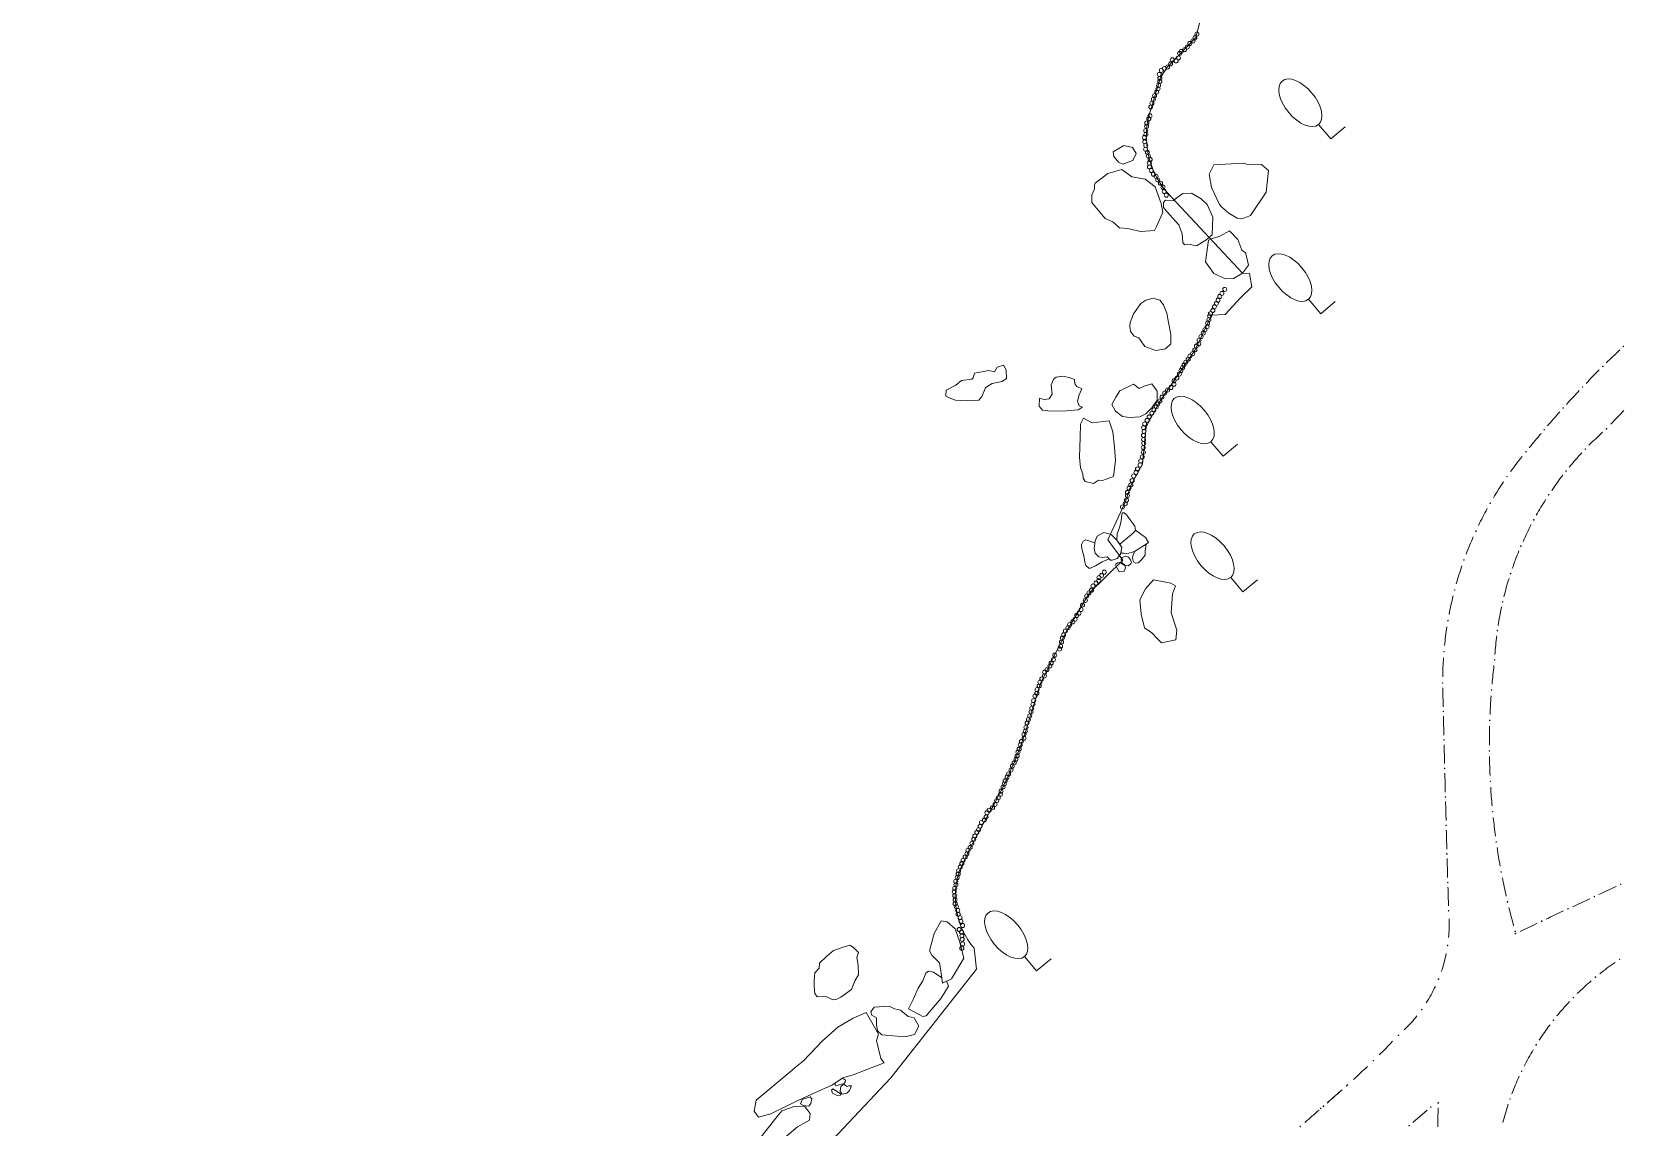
# Model space of a CAD drawing. Header units: metres. Extents: x -10443 to -4073, y -33280 to -26846.
# Drawn here: x -7863.3 to -7821.23, y -29667.17 to -29638.22 of the extents above; entities that cross this region are included whole.
import ezdxf

# ---------------------------------------------------------------- set-up
doc = ezdxf.new("R2010")
doc.units = ezdxf.units.M
doc.header["$MEASUREMENT"] = 0
doc.linetypes.add('CONTINUOUS_1', pattern=[0])
doc.linetypes.add('CONTINUOUS_2', pattern=[0])
for name, color, linetype, lineweight in [('園路', 241, 'CONTINUOUS_2', 18), ('木', 254, 'CONTINUOUS_2', 18), ('木材', 241, 'CONTINUOUS_2', 18), ('石', 241, 'CONTINUOUS_2', 18), ('護岸', 241, 'CONTINUOUS_2', 18)]:
    doc.layers.add(name, color=color, linetype=linetype, lineweight=lineweight)

msp = doc.modelspace()

# ---------------------------------------------------------------- hatches: boundary and pattern name
at = {"layer": '園路', "linetype": 'CONTINUOUS_1', "lineweight": 18}
for points in [[(-7821.242, -29646.537, 1), (-7821.257, -29646.537, 1)], [(-7821.787, -29647.064, 1), (-7821.802, -29647.064, 1)], [(-7822.317, -29647.607, 1), (-7822.332, -29647.607, 1)], [(-7822.833, -29648.164, 1), (-7822.848, -29648.164, 1)], [(-7823.332, -29648.735, 1), (-7823.347, -29648.735, 1)], [(-7821.686, -29648.714, 1), (-7821.701, -29648.714, 1)], [(-7822.246, -29649.248, 1), (-7822.261, -29649.248, 1)], [(-7823.815, -29649.32, 1), (-7823.83, -29649.32, 1)], [(-7824.317, -29649.979, 1), (-7824.332, -29649.979, 1)], [(-7822.756, -29649.83, 1), (-7822.771, -29649.83, 1)], [(-7823.212, -29650.455, 1), (-7823.227, -29650.455, 1)], [(-7824.759, -29650.679, 1), (-7824.774, -29650.679, 1)], [(-7823.61, -29651.118, 1), (-7823.625, -29651.118, 1)], [(-7825.139, -29651.415, 1), (-7825.154, -29651.415, 1)], [(-7823.947, -29651.814, 1), (-7823.962, -29651.814, 1)], [(-7825.453, -29652.181, 1), (-7825.468, -29652.181, 1)], [(-7824.221, -29652.538, 1), (-7824.236, -29652.538, 1)], [(-7825.7, -29652.972, 1), (-7825.715, -29652.972, 1)], [(-7824.429, -29653.283, 1), (-7824.444, -29653.283, 1)], [(-7825.876, -29653.781, 1), (-7825.891, -29653.781, 1)], [(-7824.57, -29654.044, 1), (-7824.585, -29654.044, 1)], [(-7825.982, -29654.602, 1), (-7825.997, -29654.602, 1)], [(-7824.642, -29654.815, 1), (-7824.657, -29654.815, 1)], [(-7826.016, -29655.429, 1), (-7826.031, -29655.429, 1)], [(-7824.724, -29655.615, 1), (-7824.739, -29655.615, 1)], [(-7825.999, -29656.182, 1), (-7826.014, -29656.182, 1)], [(-7824.771, -29656.419, 1), (-7824.786, -29656.419, 1)], [(-7825.981, -29656.934, 1), (-7825.996, -29656.934, 1)], [(-7824.781, -29657.224, 1), (-7824.796, -29657.224, 1)], [(-7825.962, -29657.687, 1), (-7825.977, -29657.687, 1)], [(-7824.756, -29658.029, 1), (-7824.771, -29658.029, 1)], [(-7825.943, -29658.439, 1), (-7825.958, -29658.439, 1)], [(-7824.696, -29658.831, 1), (-7824.711, -29658.831, 1)], [(-7825.923, -29659.192, 1), (-7825.938, -29659.192, 1)], [(-7824.6, -29659.631, 1), (-7824.615, -29659.631, 1)], [(-7825.902, -29659.944, 1), (-7825.917, -29659.944, 1)], [(-7824.468, -29660.425, 1), (-7824.483, -29660.425, 1)], [(-7825.881, -29660.696, 1), (-7825.896, -29660.696, 1)], [(-7822.009, -29661.073, 1), (-7822.024, -29661.073, 1)], [(-7821.312, -29660.751, 1), (-7821.327, -29660.751, 1)], [(-7825.858, -29661.449, 1), (-7825.873, -29661.449, 1)], [(-7824.302, -29661.212, 1), (-7824.317, -29661.212, 1)], [(-7822.704, -29661.397, 1), (-7822.719, -29661.397, 1)], [(-7823.398, -29661.723, 1), (-7823.413, -29661.723, 1)], [(-7824.101, -29661.992, 1), (-7824.116, -29661.992, 1)], [(-7824.092, -29662.052, 1), (-7824.107, -29662.052, 1)], [(-7825.885, -29662.367, 1), (-7825.9, -29662.367, 1)], [(-7821.339, -29662.732, 1), (-7821.354, -29662.732, 1)], [(-7826.125, -29663.254, 1), (-7826.14, -29663.254, 1)], [(-7821.979, -29663.204, 1), (-7821.994, -29663.204, 1)], [(-7822.565, -29663.743, 1), (-7822.58, -29663.743, 1)], [(-7826.567, -29664.06, 1), (-7826.582, -29664.06, 1)], [(-7823.089, -29664.341, 1), (-7823.104, -29664.341, 1)], [(-7827.186, -29664.74, 1), (-7827.201, -29664.74, 1)], [(-7823.546, -29664.992, 1), (-7823.561, -29664.992, 1)], [(-7827.846, -29665.409, 1), (-7827.861, -29665.409, 1)], [(-7823.93, -29665.689, 1), (-7823.945, -29665.689, 1)], [(-7828.553, -29666.073, 1), (-7828.568, -29666.073, 1)], [(-7828.531, -29666.053, 1), (-7828.546, -29666.053, 1)], [(-7826.131, -29666.523, 1), (-7826.146, -29666.523, 1)], [(-7824.237, -29666.423, 1), (-7824.252, -29666.423, 1)], [(-7829.238, -29666.672, 1), (-7829.253, -29666.672, 1)], [(-7829.164, -29666.611, 1), (-7829.179, -29666.611, 1)], [(-7826.329, -29666.633, 1), (-7826.344, -29666.633, 1)], [(-7829.776, -29667.148, 1), (-7829.791, -29667.148, 1)], [(-7826.898, -29667.127, 1), (-7826.913, -29667.127, 1)]]:
    msp.add_hatch(color=241, dxfattribs=at).paths.add_polyline_path(points, flags=0)

# ---------------------------------------------------------------- linework, layer by layer
at = {"layer": '園路', "color": 1, "linetype": 'CONTINUOUS_1', "lineweight": 18}
msp.add_line((-7826.432, -29666.716), (-7826.81, -29667.044), dxfattribs=at)
for centre in [(-7821.249, -29646.537), (-7821.794, -29647.064), (-7822.325, -29647.607), (-7822.84, -29648.164), (-7823.339, -29648.735), (-7821.693, -29648.714), (-7822.253, -29649.248), (-7823.823, -29649.32), (-7824.324, -29649.979), (-7822.763, -29649.83), (-7823.219, -29650.455), (-7824.767, -29650.679), (-7823.617, -29651.118), (-7825.146, -29651.415), (-7823.955, -29651.814), (-7825.461, -29652.181), (-7824.229, -29652.538), (-7825.707, -29652.972), (-7824.437, -29653.283), (-7825.884, -29653.781), (-7824.577, -29654.044), (-7825.989, -29654.602), (-7824.65, -29654.815), (-7826.023, -29655.429), (-7824.732, -29655.615), (-7826.006, -29656.182), (-7824.778, -29656.419), (-7825.988, -29656.934), (-7824.789, -29657.224), (-7825.97, -29657.687), (-7824.764, -29658.029), (-7825.95, -29658.439), (-7824.703, -29658.831), (-7825.93, -29659.192), (-7824.607, -29659.631), (-7825.91, -29659.944), (-7824.476, -29660.425), (-7825.888, -29660.696), (-7822.016, -29661.073), (-7821.32, -29660.751), (-7825.866, -29661.449), (-7824.309, -29661.212), (-7822.712, -29661.397), (-7823.406, -29661.723), (-7824.108, -29661.992), (-7824.099, -29662.052), (-7825.892, -29662.367), (-7821.347, -29662.732), (-7826.133, -29663.254), (-7821.987, -29663.204), (-7822.572, -29663.743), (-7826.575, -29664.06), (-7823.096, -29664.341), (-7827.193, -29664.74), (-7823.553, -29664.992), (-7827.854, -29665.409), (-7823.937, -29665.689), (-7828.56, -29666.073), (-7828.538, -29666.053), (-7826.139, -29666.523), (-7824.245, -29666.423), (-7829.246, -29666.672), (-7829.171, -29666.611), (-7826.337, -29666.633), (-7829.784, -29667.148), (-7826.906, -29667.127)]:
    msp.add_circle(centre, 0.0075, dxfattribs=at)
for centre, radius, start, end in [((-7802.563, -29666.398), 27.269, 133.5254, 134.5759), ((-7802.563, -29666.398), 27.269, 135.1196, 136.1701), ((-7802.563, -29666.398), 27.269, 136.7137, 137.7643), ((-7802.563, -29666.398), 27.269, 138.3079, 139.3585), ((-7798.993, -29669.608), 30.852, 136.1266, 137.0552), ((-7802.563, -29666.398), 27.269, 139.9021, 140.9527), ((-7816.008, -29655.235), 8.652, 131.9871, 135.2983), ((-7816.512, -29655.404), 9.511, 141.2195, 144.2316), ((-7816.008, -29655.235), 8.652, 137.1129, 140.4241), ((-7816.512, -29655.404), 9.511, 146.2098, 149.2219), ((-7816.008, -29655.235), 8.652, 142.2387, 145.5499), ((-7816.512, -29655.404), 9.511, 151.2001, 154.2122), ((-7816.008, -29655.235), 8.652, 147.3645, 150.6757), ((-7816.008, -29655.235), 8.652, 152.4904, 155.8016), ((-7816.512, -29655.404), 9.511, 156.1904, 159.2025), ((-7816.008, -29655.235), 8.652, 157.6162, 160.9274), ((-7816.512, -29655.404), 9.511, 161.1807, 164.1928), ((-7816.008, -29655.235), 8.652, 162.742, 166.0532), ((-7816.512, -29655.404), 9.511, 166.171, 169.1831), ((-7816.008, -29655.235), 8.652, 167.8678, 171.179), ((-7816.512, -29655.404), 9.511, 171.1613, 174.1734), ((-7816.008, -29655.235), 8.652, 172.9937, 176.3049), ((-7816.512, -29655.404), 9.511, 176.1516, 179.1637), ((-7806.631, -29657.064), 18.158, 173.364, 174.9417), ((-7054.74, -29638.257), 771.474, 181.284861, 181.321995), ((-7806.631, -29657.064), 18.158, 175.9043, 177.482), ((-7054.74, -29638.257), 771.474, 181.340759, 181.377893), ((-7806.631, -29657.064), 18.158, 178.4446, 180.0222), ((-7054.74, -29638.257), 771.474, 181.396658, 181.433792), ((-7806.631, -29657.064), 18.158, 180.9848, 182.5625), ((-7054.74, -29638.257), 771.474, 181.452556, 181.48969), ((-7806.631, -29657.064), 18.158, 183.5251, 185.1028), ((-7054.74, -29638.257), 771.474, 181.508454, 181.545588), ((-7054.74, -29638.257), 771.474, 181.564353, 181.601487), ((-7806.631, -29657.064), 18.158, 186.0654, 187.643), ((-7806.631, -29657.064), 18.158, 188.6056, 190.1833), ((-7054.74, -29638.257), 771.474, 181.620251, 181.657385), ((-7806.631, -29657.064), 18.158, 191.1459, 192.7235), ((-7054.74, -29638.257), 771.474, 181.676149, 181.713283), ((-7718.789, -29883.516), 245.228, 114.74627, 114.86309), ((-7806.631, -29657.064), 18.158, 193.6861, 195.2638), ((-7718.789, -29883.516), 245.228, 115.10474, 115.22157), ((-7718.789, -29883.516), 245.228, 114.92551, 115.04233), ((-7829.746, -29661.797), 3.896, 354.6852, 2.0381), ((-7718.789, -29883.516), 245.228, 115.28398, 115.4008), ((-7829.746, -29661.797), 3.896, 341.1366, 348.4894), ((-7817.284, -29668.905), 7.389, 124.4974, 128.3742), ((-7829.746, -29661.797), 3.896, 327.5879, 334.9407), ((-7817.284, -29668.905), 7.389, 130.6676, 134.5445), ((-7817.284, -29668.905), 7.389, 136.8379, 140.7148), ((-7829.746, -29661.797), 3.896, 314.0392, 321.3921), ((-7817.284, -29668.905), 7.389, 143.0082, 146.885), ((-7845.782, -29647.044), 25.665, 314.8022, 315.9184), ((-7817.284, -29668.905), 7.389, 149.1785, 153.0553), ((-7845.782, -29647.044), 25.665, 312.7039, 313.8201), ((-7817.284, -29668.905), 7.389, 155.3488, 159.2256), ((-7845.782, -29647.044), 25.665, 310.6057, 311.7219), ((-8086.879, -29373.215), 390.505, 311.3178, 311.39116), ((-8086.879, -29373.215), 390.505, 311.19834, 311.27171), ((-7774.994, -29668.132), 51.169, 178.3449, 178.9047), ((-7817.284, -29668.905), 7.389, 161.519, 165.3959)]:
    msp.add_arc(centre, radius, start, end, dxfattribs=at)
at = {"layer": '木', "color": 1, "linetype": 'CONTINUOUS_1', "lineweight": 18}
for p, q in [((-7828.98, -29641.055), (-7829.302, -29640.672)), ((-7828.597, -29640.734), (-7828.98, -29641.055)), ((-7829.245, -29645.673), (-7829.566, -29645.29)), ((-7828.861, -29645.352), (-7829.245, -29645.673)), ((-7831.825, -29649.437), (-7832.146, -29649.054)), ((-7831.441, -29649.115), (-7831.825, -29649.437)), ((-7831.3, -29653.022), (-7831.621, -29652.639)), ((-7830.917, -29652.7), (-7831.3, -29653.022)), ((-7836.753, -29663.04), (-7837.074, -29662.657)), ((-7836.37, -29662.719), (-7836.753, -29663.04))]:
    msp.add_line(p, q, dxfattribs=at)
for centre in [(-7829.784, -29640.098), (-7830.048, -29644.716), (-7832.628, -29648.479), (-7832.103, -29652.064), (-7837.556, -29662.083)]:
    msp.add_ellipse(centre, major_axis=(-0.482, 0.575), ratio=0.533333, dxfattribs=at)
at = {"layer": '木材', "color": 4, "linetype": 'CONTINUOUS_2', "lineweight": 18}
for centre in [(-7832.57, -29638.382), (-7832.516, -29638.28), (-7832.972, -29638.794), (-7832.927, -29638.741), (-7832.842, -29638.691), (-7832.767, -29638.625), (-7832.706, -29638.531), (-7832.622, -29638.464), (-7833.455, -29639.241), (-7833.376, -29639.197), (-7833.292, -29639.152), (-7833.213, -29639.068), (-7833.166, -29638.963), (-7833.064, -29638.993), (-7833.004, -29638.912), (-7833.529, -29639.638), (-7833.512, -29639.347), (-7833.496, -29639.534), (-7833.496, -29639.449), (-7833.666, -29640.005), (-7833.634, -29639.907), (-7833.577, -29639.815), (-7833.544, -29639.727), (-7833.756, -29640.442), (-7833.735, -29640.206), (-7833.706, -29640.113), (-7833.868, -29640.833), (-7833.846, -29640.723), (-7833.84, -29640.63), (-7833.787, -29640.523), (-7833.905, -29641.016), (-7833.896, -29641.129), (-7833.872, -29641.327), (-7833.868, -29641.222), (-7833.863, -29640.931), (-7833.823, -29641.41), (-7833.8, -29641.506), (-7833.774, -29641.692), (-7833.752, -29641.596), (-7833.77, -29641.794), (-7833.723, -29641.888), (-7833.666, -29641.984), (-7833.595, -29642.044), (-7833.552, -29642.137), (-7833.479, -29642.224), (-7833.412, -29642.327), (-7833.379, -29642.442), (-7833.325, -29642.54), (-7831.78, -29645.029), (-7832.053, -29645.489), (-7832, -29645.398), (-7831.958, -29645.313), (-7831.914, -29645.217), (-7831.856, -29645.135), (-7832.233, -29645.921), (-7832.198, -29645.828), (-7832.18, -29645.73), (-7832.157, -29645.668), (-7832.096, -29645.587), (-7832.46, -29646.374), (-7832.408, -29646.277), (-7832.348, -29646.184), (-7832.305, -29646.093), (-7832.247, -29646.017), (-7832.701, -29646.791), (-7832.628, -29646.727), (-7832.571, -29646.629), (-7832.531, -29646.528), (-7832.467, -29646.469), (-7832.939, -29647.172), (-7832.896, -29647.096), (-7832.86, -29647.03), (-7832.812, -29646.955), (-7832.748, -29646.875), (-7833.202, -29647.622), (-7833.121, -29647.533), (-7833.12, -29647.445), (-7833.046, -29647.37), (-7832.98, -29647.266), (-7833.55, -29648.056), (-7833.495, -29647.975), (-7833.438, -29647.876), (-7833.367, -29647.769), (-7833.29, -29647.69), (-7833.831, -29648.491), (-7833.778, -29648.395), (-7833.704, -29648.296), (-7833.652, -29648.212), (-7833.591, -29648.13), (-7833.928, -29648.888), (-7833.926, -29648.685), (-7833.913, -29648.783), (-7833.899, -29648.583), (-7833.934, -29649.208), (-7833.932, -29649.333), (-7833.924, -29648.997), (-7833.921, -29649.098), (-7834.018, -29649.669), (-7834.001, -29649.563), (-7833.96, -29649.456), (-7834.227, -29650.081), (-7834.187, -29649.96), (-7834.126, -29649.867), (-7834.087, -29649.772), (-7834.376, -29650.6), (-7834.354, -29650.479), (-7834.352, -29650.393), (-7834.313, -29650.281), (-7834.262, -29650.196), (-7834.486, -29650.778), (-7834.411, -29650.692), (-7835.103, -29652.646), (-7835.035, -29652.588), (-7834.964, -29652.502), (-7835.369, -29653.049), (-7835.302, -29652.977), (-7835.264, -29652.865), (-7835.182, -29652.792), (-7835.111, -29652.731), (-7835.577, -29653.491), (-7835.539, -29653.372), (-7835.464, -29653.245), (-7835.428, -29653.13), (-7835.88, -29653.886), (-7835.797, -29653.814), (-7835.734, -29653.75), (-7835.693, -29653.647), (-7835.63, -29653.585), (-7836.094, -29654.344), (-7836.07, -29654.244), (-7836.038, -29654.158), (-7835.991, -29654.057), (-7835.923, -29653.969), (-7836.273, -29654.695), (-7836.144, -29654.534), (-7836.118, -29654.458), (-7836.541, -29655.143), (-7836.48, -29655.076), (-7836.4, -29654.98), (-7836.367, -29654.904), (-7836.308, -29654.811), (-7836.739, -29655.604), (-7836.684, -29655.511), (-7836.663, -29655.411), (-7836.615, -29655.321), (-7836.547, -29655.245), (-7836.847, -29655.992), (-7836.829, -29655.897), (-7836.794, -29655.773), (-7836.746, -29655.702), (-7837.003, -29656.488), (-7836.968, -29656.4), (-7836.934, -29656.301), (-7836.899, -29656.194), (-7836.88, -29656.098), (-7837.085, -29656.786), (-7837.083, -29656.887), (-7837.05, -29656.702), (-7837.032, -29656.6), (-7837.244, -29657.256), (-7837.213, -29657.176), (-7837.185, -29657.063), (-7837.152, -29656.974), (-7837.429, -29657.73), (-7837.391, -29657.627), (-7837.345, -29657.538), (-7837.298, -29657.442), (-7837.265, -29657.358), (-7837.606, -29658.1), (-7837.582, -29658.014), (-7837.533, -29657.918), (-7837.493, -29657.833), (-7837.807, -29658.538), (-7837.765, -29658.462), (-7837.71, -29658.37), (-7837.691, -29658.289), (-7837.638, -29658.177), (-7838.086, -29658.969), (-7838.063, -29658.859), (-7838.006, -29658.792), (-7837.918, -29658.725), (-7837.848, -29658.636), (-7838.332, -29659.377), (-7838.285, -29659.305), (-7838.244, -29659.219), (-7838.21, -29659.117), (-7838.131, -29659.053), (-7838.565, -29659.852), (-7838.507, -29659.775), (-7838.46, -29659.667), (-7838.412, -29659.562), (-7838.384, -29659.473), (-7838.728, -29660.199), (-7838.696, -29660.113), (-7838.64, -29660.028), (-7838.594, -29659.944), (-7838.889, -29660.671), (-7838.848, -29660.57), (-7838.824, -29660.476), (-7838.812, -29660.387), (-7838.77, -29660.295), (-7838.927, -29660.947), (-7838.915, -29660.857), (-7838.914, -29661.049), (-7838.883, -29660.762), (-7838.905, -29661.159), (-7838.904, -29661.261), (-7838.873, -29661.338), (-7838.838, -29661.439), (-7838.824, -29661.544), (-7838.799, -29661.943), (-7838.775, -29661.628), (-7838.752, -29661.726), (-7838.707, -29661.838), (-7838.736, -29662.014), (-7838.726, -29662.107), (-7838.717, -29662.205), (-7838.708, -29662.325), (-7838.728, -29662.439)]:
    msp.add_circle(centre, 0.0535, dxfattribs=at)
at = {"layer": '石', "color": 4, "linetype": 'CONTINUOUS_2', "lineweight": 18, "flags": 128}
for points in [[(-7834.732, -29641.394), (-7834.446, -29641.223), (-7834.215, -29641.278), (-7834.125, -29641.435), (-7834.207, -29641.621), (-7834.473, -29641.722), (-7834.589, -29641.666), (-7834.711, -29641.52), (-7834.732, -29641.394)], [(-7831.916, -29642.79), (-7832.13, -29642.339), (-7832.192, -29641.987), (-7832.069, -29641.736), (-7831.296, -29641.697), (-7831.203, -29641.719), (-7830.808, -29641.728), (-7830.624, -29641.891), (-7830.685, -29642.456), (-7831.1, -29643.08), (-7831.318, -29643.168), (-7831.449, -29643.151), (-7831.67, -29643.013), (-7831.855, -29642.856), (-7831.916, -29642.79)], [(-7835.207, -29642.226), (-7834.867, -29641.967), (-7834.498, -29641.864), (-7834.235, -29642.057), (-7833.88, -29642.114), (-7833.615, -29642.316), (-7833.461, -29642.759), (-7833.418, -29642.999), (-7833.58, -29643.368), (-7833.638, -29643.47), (-7834.004, -29643.501), (-7834.34, -29643.423), (-7834.558, -29643.404), (-7834.742, -29643.241), (-7834.937, -29643.155), (-7835.173, -29642.886), (-7835.292, -29642.737), (-7835.291, -29642.53), (-7835.223, -29642.371), (-7835.222, -29642.265), (-7835.207, -29642.226)], [(-7834.28, -29645.905), (-7834.191, -29645.676), (-7833.997, -29645.402), (-7833.862, -29645.31), (-7833.676, -29645.26), (-7833.499, -29645.313), (-7833.403, -29645.434), (-7833.313, -29645.655), (-7833.266, -29645.907), (-7833.207, -29646.224), (-7833.205, -29646.466), (-7833.344, -29646.598), (-7833.598, -29646.642), (-7833.889, -29646.536), (-7834.051, -29646.311), (-7834.177, -29646.269), (-7834.275, -29646.145), (-7834.292, -29645.999), (-7834.28, -29645.905)], [(-7838.429, -29647.365), (-7838.392, -29647.244), (-7838.015, -29647.176), (-7837.864, -29647.204), (-7837.796, -29647.088), (-7837.624, -29647.029), (-7837.552, -29647.159), (-7837.551, -29647.381), (-7837.659, -29647.467), (-7837.926, -29647.515), (-7838.017, -29647.571), (-7838.1, -29647.63), (-7838.195, -29647.858), (-7838.279, -29647.96), (-7838.609, -29647.977), (-7838.893, -29647.955), (-7839.06, -29647.895), (-7839.149, -29647.852), (-7839.141, -29647.692), (-7838.89, -29647.561), (-7838.735, -29647.436), (-7838.461, -29647.397), (-7838.429, -29647.365)], [(-7836.672, -29647.899), (-7836.68, -29648.117), (-7836.594, -29648.22), (-7836.454, -29648.241), (-7836.072, -29648.248), (-7835.654, -29648.216), (-7835.538, -29648.145), (-7835.63, -29648.105), (-7835.668, -29647.984), (-7835.627, -29647.812), (-7835.558, -29647.653), (-7835.686, -29647.596), (-7835.743, -29647.522), (-7835.747, -29647.409), (-7835.896, -29647.359), (-7836.057, -29647.319), (-7836.238, -29647.349), (-7836.299, -29647.39), (-7836.363, -29647.554), (-7836.34, -29647.795), (-7836.421, -29647.921), (-7836.546, -29647.942), (-7836.617, -29647.921), (-7836.672, -29647.899)], [(-7834.551, -29647.708), (-7834.195, -29647.531), (-7834.046, -29647.645), (-7833.914, -29647.587), (-7833.71, -29647.527), (-7833.566, -29647.719), (-7833.569, -29647.955), (-7833.708, -29648.156), (-7833.866, -29648.321), (-7834.028, -29648.393), (-7834.295, -29648.416), (-7834.48, -29648.385), (-7834.67, -29648.248), (-7834.764, -29648.072), (-7834.66, -29647.874), (-7834.551, -29647.708)], [(-7835.515, -29648.432), (-7835.28, -29648.553), (-7834.838, -29648.505), (-7834.739, -29648.794), (-7834.697, -29649.198), (-7834.671, -29649.558), (-7834.718, -29649.969), (-7835.01, -29650.082), (-7835.119, -29650.066), (-7835.251, -29650.162), (-7835.465, -29650.102), (-7835.521, -29650.017), (-7835.534, -29649.906), (-7835.592, -29649.748), (-7835.616, -29649.461), (-7835.597, -29648.946), (-7835.595, -29648.589), (-7835.515, -29648.432)], [(-7835.211, -29651.723), (-7835.452, -29651.646), (-7835.518, -29651.685), (-7835.562, -29651.771), (-7835.553, -29651.887), (-7835.506, -29652.066), (-7835.48, -29652.236), (-7835.447, -29652.321), (-7835.373, -29652.393), (-7835.325, -29652.399), (-7835.199, -29652.335), (-7835.024, -29652.232), (-7834.839, -29652.15)], [(-7833.206, -29652.792), (-7833.665, -29652.7), (-7833.873, -29652.946), (-7834.028, -29653.235), (-7833.991, -29653.61), (-7833.902, -29653.972), (-7833.706, -29654.102), (-7833.56, -29654.266), (-7833.448, -29654.371), (-7833.073, -29654.287), (-7833.047, -29654.034), (-7833.201, -29653.575), (-7833.158, -29653.078), (-7833.083, -29652.864), (-7833.206, -29652.792)], [(-7839.241, -29663.363), (-7839.287, -29662.972), (-7839.317, -29662.822), (-7839.518, -29662.62), (-7839.583, -29662.505), (-7839.46, -29662.046), (-7839.272, -29661.714), (-7839.113, -29661.739), (-7838.905, -29661.93), (-7838.792, -29662.254), (-7838.674, -29662.699), (-7838.997, -29663.248), (-7839.241, -29663.363)], [(-7842.547, -29663.72), (-7842.308, -29663.714), (-7842.133, -29663.804), (-7842.026, -29663.788), (-7841.923, -29663.73), (-7841.64, -29663.528), (-7841.555, -29663.297), (-7841.457, -29663.141), (-7841.465, -29662.886), (-7841.499, -29662.681), (-7841.455, -29662.549), (-7841.597, -29662.413), (-7841.686, -29662.354), (-7841.836, -29662.398), (-7842.115, -29662.499), (-7842.304, -29662.653), (-7842.485, -29662.837), (-7842.493, -29662.967), (-7842.611, -29663.088), (-7842.633, -29663.297), (-7842.632, -29663.445), (-7842.614, -29663.631), (-7842.547, -29663.72)], [(-7839.257, -29663.223), (-7839.472, -29663.074), (-7839.61, -29663.042), (-7839.675, -29663.097), (-7839.757, -29663.303), (-7839.88, -29663.497), (-7840.016, -29663.791), (-7840.139, -29664.042), (-7839.755, -29664.24), (-7839.671, -29664.227), (-7839.277, -29663.754), (-7839.083, -29663.443), (-7839.129, -29663.311)], [(-7839.867, -29664.498), (-7839.986, -29664.275), (-7840.147, -29664.24), (-7840.346, -29664.073), (-7840.508, -29664.044), (-7840.651, -29663.968), (-7841.046, -29663.997), (-7841.132, -29664.122), (-7841.104, -29664.206), (-7840.984, -29664.279), (-7840.979, -29664.45), (-7840.959, -29664.625), (-7840.845, -29664.73), (-7840.433, -29664.766), (-7840.188, -29664.767), (-7839.979, -29664.721), (-7839.867, -29664.498)], [(-7844.163, -29666.452), (-7844.215, -29666.741), (-7844.103, -29666.902), (-7843.771, -29666.815), (-7843.075, -29666.469), (-7842.143, -29666.045), (-7841.874, -29665.864), (-7841.6, -29665.782), (-7840.782, -29665.468), (-7840.867, -29665.348), (-7840.986, -29664.875), (-7840.928, -29664.707), (-7841.258, -29664.133), (-7841.596, -29664.289), (-7842.002, -29664.526), (-7842.418, -29664.892), (-7842.913, -29665.411), (-7843.128, -29665.591), (-7843.212, -29665.661), (-7843.581, -29665.971), (-7843.851, -29666.198), (-7844.163, -29666.452)], [(-7842.075, -29665.999), (-7842.077, -29666.056), (-7842.039, -29666.073), (-7841.97, -29666.049), (-7841.91, -29666.033), (-7841.845, -29666.019), (-7841.807, -29665.971), (-7841.803, -29665.922), (-7841.854, -29665.89), (-7841.9, -29665.881)], [(-7841.892, -29666.293), (-7841.941, -29666.213), (-7841.921, -29666.094), (-7841.857, -29666.034), (-7841.757, -29666.095), (-7841.713, -29666.072), (-7841.644, -29666.074), (-7841.694, -29666.2), (-7841.769, -29666.267), (-7841.892, -29666.293)], [(-7842.993, -29666.549), (-7842.949, -29666.437), (-7842.735, -29666.364), (-7842.694, -29666.421), (-7842.717, -29666.54), (-7842.774, -29666.612), (-7842.912, -29666.594), (-7842.993, -29666.549)], [(-7841.924, -29666.292), (-7841.997, -29666.239), (-7842.135, -29666.15), (-7842.171, -29666.191), (-7842.145, -29666.265), (-7842.007, -29666.34), (-7841.943, -29666.332), (-7841.924, -29666.292)]]:
    msp.add_lwpolyline(points, dxfattribs=at)
for points in [[(-7833.349, -29642.673), (-7833.142, -29642.68), (-7832.889, -29642.494), (-7832.661, -29642.488), (-7832.4, -29642.635), (-7832.243, -29642.79), (-7832.096, -29643.123), (-7832.114, -29643.588), (-7832.285, -29643.732), (-7832.531, -29643.875), (-7832.693, -29643.846), (-7832.843, -29643.85), (-7832.887, -29643.792), (-7832.91, -29643.562), (-7832.996, -29643.321), (-7833.322, -29642.958), (-7833.4, -29642.865), (-7833.397, -29642.735)], [(-7832.207, -29643.728), (-7832.292, -29644.303), (-7832.066, -29644.611), (-7831.758, -29644.751), (-7831.546, -29644.737), (-7831.31, -29644.602), (-7831.153, -29644.391), (-7831.188, -29644.23), (-7831.236, -29644.064), (-7831.331, -29643.995), (-7831.439, -29643.715), (-7831.653, -29643.486), (-7831.907, -29643.619), (-7832.129, -29643.689)], [(-7834.298, -29651.554), (-7834.557, -29651.763), (-7834.63, -29651.653), (-7834.623, -29651.489), (-7834.565, -29651.323), (-7834.524, -29651.193), (-7834.503, -29650.993), (-7834.487, -29650.934), (-7834.439, -29650.936), (-7834.366, -29650.996), (-7834.284, -29651.121), (-7834.198, -29651.224), (-7834.161, -29651.287), (-7834.137, -29651.391), (-7834.184, -29651.453)], [(-7834.803, -29652.187), (-7834.889, -29652.097), (-7835.01, -29652.117), (-7835.108, -29652.094), (-7835.209, -29651.998), (-7835.227, -29651.876), (-7835.206, -29651.674), (-7835.155, -29651.553), (-7834.973, -29651.454), (-7834.78, -29651.507), (-7834.63, -29651.653), (-7834.502, -29651.847), (-7834.533, -29652.025), (-7834.624, -29652.144), (-7834.753, -29652.188)], [(-7833.854, -29651.76), (-7834.167, -29651.951), (-7834.316, -29651.998), (-7834.408, -29652.015), (-7834.451, -29652.001), (-7834.528, -29651.995), (-7834.502, -29651.847), (-7834.557, -29651.763), (-7834.298, -29651.554), (-7834.184, -29651.453), (-7834.137, -29651.391), (-7833.877, -29651.588), (-7833.795, -29651.719)], [(-7834.072, -29652.255), (-7834.13, -29652.265), (-7834.184, -29652.241), (-7834.21, -29652.183), (-7834.218, -29652.103), (-7834.167, -29651.951), (-7833.854, -29651.76), (-7833.88, -29651.948), (-7833.885, -29652.056), (-7834.001, -29652.189), (-7834.025, -29652.223), (-7834.038, -29652.238)], [(-7834.332, -29652.336), (-7834.414, -29652.329), (-7834.479, -29652.263), (-7834.512, -29652.224), (-7834.518, -29652.161), (-7834.487, -29652.115), (-7834.407, -29652.081), (-7834.327, -29652.103), (-7834.267, -29652.172), (-7834.241, -29652.248), (-7834.266, -29652.279)], [(-7834.435, -29652.475), (-7834.573, -29652.494), (-7834.619, -29652.397), (-7834.664, -29652.311), (-7834.655, -29652.289), (-7834.615, -29652.256), (-7834.574, -29652.25), (-7834.505, -29652.27), (-7834.424, -29652.323), (-7834.404, -29652.391)], [(-7844.257, -29667.717), (-7843.607, -29666.887), (-7843.482, -29666.736), (-7843.155, -29666.625), (-7842.884, -29666.616), (-7842.735, -29666.806), (-7842.751, -29666.985), (-7843.068, -29667.159), (-7843.415, -29667.45), (-7844.232, -29667.768)]]:
    msp.add_lwpolyline(points, close=True, dxfattribs=at)
at = {"layer": '護岸', "color": 1, "lineweight": 18, "flags": 128}
msp.add_lwpolyline([(-7868.595, -29568.482, 0.029871), (-7869, -29568.531), (-7869.249, -29568.965, -0.04263), (-7869.389, -29569.279), (-7870.132, -29569.822), (-7870.505, -29569.965), (-7871.156, -29570.005), (-7871.545, -29570.011), (-7872.673, -29569.516, 0.064147), (-7873.074, -29569.335), (-7873.355, -29569.013), (-7873.96, -29568.832), (-7875.508, -29568.368), (-7875.775, -29568.37), (-7875.905, -29568.4), (-7876.185, -29568.196), (-7876.919, -29567.952, 0.030306), (-7877.59, -29567.752), (-7877.98, -29567.699), (-7878.845, -29567.87), (-7880.679, -29568.479), (-7881.065, -29568.744, 0.013808), (-7882.353, -29570.475), (-7882.401, -29570.802), (-7882.751, -29570.921), (-7882.99, -29571.424), (-7884.185, -29572.877, -0.002837), (-7885.309, -29574.665), (-7885.362, -29575.66), (-7886.078, -29575.821), (-7887.497, -29577.832), (-7887.514, -29578.613), (-7888.219, -29578.815), (-7888.535, -29579.252), (-7891.771, -29583.877), (-7893.482, -29586.409), (-7893.717, -29586.803), (-7894.095, -29587.453, 0.206193), (-7894.605, -29589.277), (-7895.828, -29589.915), (-7897.406, -29591.306), (-7897.614, -29591.795), (-7898.13, -29591.726), (-7898.9, -29592.336), (-7899.604, -29593.04), (-7900.335, -29593.024), (-7900.62, -29592.641), (-7902.301, -29592.418), (-7904.072, -29592.463), (-7904.936, -29592.375), (-7906.598, -29591.238), (-7908.054, -29589.857), (-7909.406, -29587.434), (-7910.178, -29586.632), (-7910.6, -29585.943), (-7911.814, -29584.8), (-7916.79, -29587.316), (-7916.016, -29588.494), (-7915.934, -29590.292), (-7914.872, -29592.029), (-7913.061, -29593.219), (-7913.442, -29594.019), (-7913.509, -29594.078), (-7913.613, -29594.394), (-7913.565, -29595.065), (-7913.482, -29595.601), (-7913.547, -29595.7), (-7913.533, -29595.937), (-7913.317, -29596.478), (-7913.19, -29596.987), (-7913.061, -29597.154), (-7912.949, -29597.287), (-7912.882, -29597.338), (-7912.825, -29597.345), (-7912.698, -29597.361), (-7912.758, -29597.771), (-7912.423, -29597.828), (-7912.333, -29598.266), (-7912, -29598.823), (-7911.677, -29599.318), (-7911.311, -29599.643), (-7910.991, -29599.677), (-7910.774, -29599.904), (-7910.044, -29601.105), (-7909.642, -29601.555), (-7909.178, -29602.507), (-7908.906, -29603.458), (-7908.611, -29605.234), (-7908.705, -29606.122, -0.05449), (-7908.828, -29606.758), (-7908.629, -29607.301), (-7908.253, -29607.77), (-7907.925, -29608.423), (-7907.795, -29608.769), (-7907.855, -29609.17), (-7908.086, -29610.002), (-7908.431, -29611.685), (-7908.655, -29612.797), (-7909.604, -29614.611), (-7910.291, -29615.384), (-7911.898, -29616.456), (-7912.989, -29616.978), (-7913.477, -29617.263), (-7914.09, -29617.692), (-7915.816, -29618.29), (-7915.771, -29618.435), (-7916.471, -29618.72), (-7917.178, -29618.875), (-7917.797, -29619.414), (-7919.295, -29620.042), (-7920.532, -29620.694), (-7920.927, -29620.718), (-7921.882, -29621.144), (-7923.4, -29621.284), (-7923.971, -29621.249), (-7924.141, -29621.351), (-7924.832, -29621.747), (-7925.115, -29622.009), (-7925.848, -29622.592), (-7926.118, -29622.655), (-7926.754, -29623.193), (-7927.5, -29623.724), (-7928.092, -29623.973), (-7928.606, -29624.026), (-7929.321, -29624.217, 0.053336), (-7931.424, -29624.537), (-7933.012, -29624.865), (-7933.285, -29625.015), (-7934.365, -29625.551), (-7935.398, -29626.309), (-7935.65, -29626.451, 0.163573), (-7938.102, -29627.144), (-7938.829, -29628.02), (-7939.263, -29628.198), (-7939.862, -29628.126), (-7940.125, -29628.256), (-7941.298, -29629.283), (-7942.749, -29630.051), (-7943.527, -29630.868), (-7944.692, -29632), (-7945.383, -29632.603), (-7945.793, -29633.115), (-7946.393, -29633.457), (-7946.97, -29633.638, -0.199454), (-7947.741, -29634.206), (-7948.46, -29635.048), (-7948.602, -29635.406), (-7948.893, -29635.706), (-7949.142, -29635.949), (-7949.885, -29636.555, 0.147138), (-7950.689, -29638.074), (-7950.691, -29638.689), (-7950.564, -29639.352), (-7950.267, -29640.52, 0.108193), (-7949.829, -29641.537), (-7949.193, -29642.096), (-7948.405, -29642.587), (-7947.553, -29642.982), (-7946.674, -29643.31), (-7944.194, -29644.268), (-7943.745, -29644.369), (-7940.903, -29645.181), (-7939.992, -29645.245), (-7937.726, -29645.657, -0.124988), (-7935.685, -29646.613), (-7934.915, -29647.398, 0.084508), (-7933.94, -29647.892), (-7933.328, -29648.101), (-7932.524, -29648.139, -0.048677), (-7931.991, -29648.065), (-7931.451, -29648.326), (-7930.916, -29648.63), (-7930.522, -29648.843), (-7928.945, -29649.268), (-7927.522, -29649.836, -0.110064), (-7926.338, -29650.654), (-7925.989, -29651.305), (-7925.701, -29651.686), (-7925.511, -29652.01), (-7925.158, -29652.304), (-7924.193, -29652.894), (-7924.219, -29653.507), (-7924.062, -29654.081, -0.097033), (-7922.892, -29655.401), (-7922.527, -29655.905), (-7922.135, -29657.185), (-7922.006, -29657.69), (-7921.808, -29657.834), (-7921.437, -29658.518), (-7921.443, -29659.922), (-7921.759, -29660.076), (-7922.195, -29660.563), (-7922.384, -29661.084, 0.533567), (-7923.201, -29662.506), (-7923.376, -29663.201, 0.085308), (-7922.439, -29665.71), (-7921.618, -29667.041), (-7921.489, -29667.614), (-7921.469, -29668.344, 0.243514), (-7920.76, -29670.341), (-7920.185, -29670.913), (-7919.95, -29671.439), (-7920.021, -29671.625), (-7920.105, -29671.852), (-7920.023, -29672.135), (-7919.806, -29672.437), (-7919.311, -29672.994), (-7919.182, -29673.604), (-7919.411, -29673.791), (-7919.434, -29674.397), (-7919.204, -29674.893), (-7919.03, -29675.386), (-7918.942, -29675.742), (-7918.933, -29676.08), (-7919.068, -29676.251), (-7919.33, -29676.53), (-7919.912, -29676.68), (-7920.392, -29676.963), (-7920.372, -29677.429), (-7919.855, -29678.597), (-7920.012, -29679.811), (-7920.531, -29680.277), (-7920.917, -29680.297), (-7921.286, -29680.552), (-7921.108, -29681.074), (-7922.042, -29681.277), (-7922.355, -29681.36), (-7922.563, -29681.782), (-7922.751, -29681.932), (-7922.86, -29682.066), (-7922.973, -29682.23), (-7923.031, -29682.344), (-7923.185, -29682.626), (-7923.395, -29683.469), (-7923.095, -29685.49), (-7916.539, -29687.802), (-7913.516, -29687.753), (-7911.157, -29686.371), (-7911.279, -29685.962), (-7910.545, -29685.223), (-7908.812, -29684.26), (-7907.921, -29683.844), (-7907.087, -29682.99), (-7905.832, -29682.29), (-7904.774, -29681.922), (-7904.395, -29682.167), (-7903.299, -29681.457), (-7903.231, -29680.751), (-7901.99, -29679.867), (-7901.136, -29680.022), (-7900.382, -29679.73), (-7899.461, -29679.076), (-7899.379, -29678.921), (-7898.782, -29677.995), (-7897.185, -29676.938), (-7895.135, -29675.353), (-7894.717, -29675.28), (-7894.011, -29675.512), (-7893.347, -29675.093), (-7892.837, -29674.539), (-7892.975, -29673.592), (-7892.134, -29672.842), (-7891.448, -29672.559), (-7890.771, -29672.914), (-7889.835, -29672.214), (-7889.475, -29671.951), (-7889.218, -29672.022), (-7888.378, -29671.306), (-7888.28, -29670.967), (-7887.467, -29670.227), (-7887.01, -29670.025), (-7886.139, -29669.179), (-7885.765, -29669.055), (-7885.035, -29669.415), (-7884.652, -29670.002), (-7884.636, -29670.316), (-7884.078, -29670.497), (-7883.837, -29669.538), (-7882.829, -29669.712), (-7882.545, -29670.615), (-7882.24, -29671.171), (-7881.469, -29671.242), (-7881.084, -29670.563), (-7878.781, -29672.073), (-7878.558, -29672.422), (-7878.053, -29672.591), (-7877.551, -29672.509), (-7876.56, -29672.632), (-7875.947, -29672.898), (-7875.621, -29673.35), (-7875.117, -29674.048), (-7872.773, -29675.256), (-7872.601, -29674.979), (-7871.969, -29675.194), (-7871.617, -29675.47), (-7871.356, -29675.834), (-7871.034, -29676.148), (-7870.958, -29676.236), (-7870.426, -29676.832), (-7870.154, -29677.027), (-7870.019, -29677.04), (-7869.869, -29677.193), (-7869.571, -29677.512), (-7868.191, -29679.01), (-7867.21, -29679.786), (-7867.005, -29679.854), (-7865.934, -29680.409), (-7865.579, -29680.426), (-7864.921, -29680.318), (-7864.518, -29680.075, -0.071739), (-7862.92, -29679.538), (-7862.284, -29680.116), (-7861.189, -29680.086), (-7860.614, -29679.769), (-7860.712, -29679.142), (-7861.785, -29678.561), (-7861.657, -29678.144), (-7861.103, -29677.588, -0.005668), (-7859.653, -29676.139), (-7858.794, -29675.252), (-7858.254, -29675.455), (-7857.938, -29675.311), (-7857.404, -29674.768), (-7857.243, -29674.433), (-7856.678, -29674.228), (-7856.161, -29673.821), (-7855.804, -29673.395, -0.003363), (-7855.766, -29673.156), (-7855.921, -29672.879), (-7854.648, -29671.906), (-7853.483, -29671.023), (-7852.471, -29670.394), (-7851.622, -29670.049, 0.029878), (-7850.291, -29669.661), (-7848.85, -29669.255), (-7846.634, -29668.219), (-7845.954, -29667.845), (-7844.841, -29667.435), (-7844.615, -29667.464), (-7844.38, -29668.058), (-7843.98, -29668.622), (-7843.185, -29668.324), (-7842.136, -29667.493), (-7840.605, -29665.862), (-7838.338, -29662.988), (-7838.406, -29662.436, -0.258163), (-7838.793, -29660.393), (-7838.51, -29659.785), (-7838.069, -29658.974, 0.065209), (-7836.912, -29656.279), (-7836.659, -29655.464), (-7835.98, -29654.094), (-7835.353, -29653.05), (-7834.473, -29652.183), (-7834.874, -29651.647), (-7834.426, -29650.698), (-7834.252, -29650.193), (-7833.957, -29649.645), (-7833.855, -29648.665), (-7833.486, -29647.977), (-7832.559, -29646.625), (-7832.129, -29645.714), (-7831.769, -29645.692), (-7831.368, -29645.248), (-7831.063, -29644.96), (-7831.124, -29644.608), (-7831.31, -29644.602), (-7833.187, -29642.596, -0.287103), (-7833.729, -29640.253), (-7833.476, -29639.432), (-7833.301, -29639.16), (-7832.547, -29638.373), (-7832.437, -29637.964), (-7832.176, -29637.805), (-7832.094, -29637.533), (-7831.953, -29637.387), (-7831.739, -29637.277), (-7830.787, -29636.918), (-7830.673, -29636.982), (-7830.557, -29637.032), (-7830.206, -29636.642), (-7829.576, -29636.514), (-7829.231, -29636.384), (-7828.961, -29636.243), (-7828.462, -29636.267), (-7828.307, -29636.149), (-7827.96, -29635.774), (-7827.44, -29635.529), (-7826.741, -29635.564), (-7826.395, -29635.648), (-7826.211, -29635.418), (-7825.864, -29635.19), (-7825.253, -29635.116), (-7824.874, -29635.049), (-7823.648, -29634.951), (-7823.548, -29634.839), (-7822.813, -29634.621), (-7821.931, -29634.555), (-7821.384, -29634.288), (-7820.718, -29634.283), (-7820.375, -29634.211), (-7819.97, -29634.336), (-7819.839, -29634.11), (-7819.27, -29633.892), (-7818.972, -29633.876), (-7818.255, -29633.721), (-7817.997, -29633.796), (-7817.611, -29633.72), (-7817.252, -29633.347), (-7816.733, -29633.118), (-7816.552, -29633.05), (-7816.355, -29633.076), (-7816.071, -29633.172), (-7815.97, -29633.107), (-7815.86, -29632.792), (-7815.353, -29632.474), (-7815.057, -29632.206), (-7814.479, -29631.935), (-7814.345, -29631.973), (-7814.124, -29631.969), (-7814.023, -29631.908), (-7813.881, -29631.476), (-7813.485, -29631.078), (-7813.322, -29631.018), (-7813.185, -29630.946), (-7813.097, -29630.462), (-7812.882, -29630.11), (-7812.699, -29630.045), (-7812.298, -29629.757), (-7812.082, -29628.983), (-7812.074, -29628.843), (-7811.781, -29628.587), (-7811.398, -29628.502), (-7811.214, -29628.326), (-7811.169, -29628.067), (-7811.128, -29627.771), (-7811.151, -29627.426), (-7810.925, -29627.123), (-7810.793, -29626.98), (-7810.652, -29626.768), (-7810.664, -29626.431), (-7810.518, -29626.303), (-7810.337, -29626.188), (-7810.095, -29626.063), (-7810.141, -29625.828), (-7810.117, -29625.528), (-7809.934, -29625.255), (-7809.838, -29625.066), (-7809.509, -29624.752), (-7809.419, -29624.35), (-7809.214, -29624.297), (-7809.249, -29623.998), (-7808.935, -29623.898), (-7809.025, -29623.714), (-7809.025, -29623.541), (-7808.97, -29623.286), (-7808.527, -29622.836), (-7808.115, -29622.087), (-7808.008, -29621.737), (-7807.977, -29621.489), (-7807.363, -29620.464), (-7807.257, -29620.462), (-7807.221, -29619.945), (-7807.042, -29619.569), (-7806.797, -29619.291), (-7806.787, -29618.942), (-7806.681, -29618.528), (-7806.514, -29618.325), (-7806.335, -29618.214), (-7806.37, -29618.032), (-7806.228, -29617.619), (-7805.358, -29615.303), (-7805.212, -29615.039, 0.001291), (-7805.172, -29614.889), (-7804.674, -29612.675), (-7804.446, -29610.637), (-7804.335, -29609.334), (-7804.542, -29608.53), (-7804.705, -29607.562), (-7805.075, -29606.528), (-7805.239, -29605.633, 0.014745), (-7805.646, -29605.063), (-7805.849, -29604.648), (-7806.516, -29604.103), (-7807.214, -29603.764), (-7808.052, -29603.077), (-7809.09, -29602.212), (-7809.861, -29601.783), (-7810.432, -29601.46), (-7811.848, -29600.828), (-7812.732, -29600.534), (-7813.195, -29600.344), (-7813.398, -29600.366), (-7814.402, -29600.187), (-7815.164, -29599.691), (-7816.959, -29598.273, -0.079496), (-7819.118, -29596.718), (-7820.089, -29595.643), (-7820.335, -29595.206), (-7821.178, -29594.046), (-7821.937, -29592.976), (-7822.487, -29592.112), (-7823.338, -29591.094), (-7823.47, -29590.394), (-7824.817, -29586.479), (-7825.057, -29585.849), (-7825.809, -29585.412), (-7826.196, -29584.79), (-7826.154, -29584.582), (-7826.451, -29583.724), (-7826.46, -29582.762), (-7826.439, -29581.798), (-7826.273, -29580.856), (-7825.836, -29579.98), (-7825.696, -29579.494), (-7825.739, -29578.701), (-7825.89, -29578.162), (-7825.963, -29576.263), (-7825.944, -29575.604), (-7825.708, -29573.369), (-7825.798, -29572.338), (-7825.619, -29571.937), (-7825.558, -29571.608), (-7825.516, -29570.319), (-7825.614, -29569.25), (-7825.579, -29568.705), (-7825.549, -29567.747), (-7825.302, -29567.04), (-7824.938, -29565.765), (-7824.683, -29565.124, -0.012514), (-7824.554, -29564.462), (-7824.521, -29563.198), (-7824.434, -29562.748), (-7824.306, -29562.093, -0.005852), (-7824.223, -29561.598), (-7823.787, -29559.421), (-7823.483, -29558.351), (-7823.021, -29557.423, 0.024904), (-7822.646, -29556.301), (-7822.24, -29554.895), (-7821.885, -29553.37), (-7821.536, -29551.16), (-7821.918, -29549.185), (-7822.689, -29546.011), (-7822.995, -29545.234, -0.085214), (-7824.202, -29542.287), (-7824.289, -29540.805), (-7823.991, -29539.451), (-7824.166, -29538.016), (-7828.361, -29535.995), (-7828.571, -29534.946), (-7830.426, -29534.306), (-7830.977, -29534.736), (-7832.506, -29535.568), (-7832.824, -29536.257), (-7833.098, -29536.649), (-7833.228, -29536.794, 0.017968), (-7833.598, -29537.164), (-7834.172, -29537.984), (-7834.515, -29538.88), (-7835.467, -29540.282), (-7835.85, -29540.703), (-7835.98, -29540.74, 0.022894), (-7836.099, -29540.912), (-7836.798, -29541.332), (-7837.283, -29542.141), (-7837.557, -29542.766), (-7837.722, -29542.972), (-7837.976, -29543.555), (-7838.189, -29543.654), (-7838.405, -29544.093), (-7838.919, -29544.597), (-7839.78, -29545.2), (-7839.969, -29545.435, 0.01984), (-7840.269, -29545.443), (-7840.733, -29545.812), (-7841.087, -29546.201), (-7841.298, -29546.263), (-7841.675, -29546.731), (-7841.637, -29546.815), (-7841.648, -29546.919), (-7841.921, -29547.01), (-7842.247, -29547.64), (-7842.268, -29547.82), (-7842.441, -29548.435), (-7843.271, -29549.781, 0.018812), (-7844.069, -29550.388), (-7844.542, -29550.916), (-7845.146, -29551.749), (-7846.05, -29552.552), (-7846.309, -29552.7), (-7846.513, -29552.922), (-7846.705, -29552.981), (-7847.221, -29553.383), (-7847.27, -29553.523), (-7847.292, -29553.655), (-7847.443, -29553.739), (-7847.542, -29553.668), (-7848.214, -29554.266), (-7848.226, -29554.359), (-7848.282, -29554.435), (-7848.584, -29554.534), (-7849.39, -29555.001), (-7849.533, -29555.275, 0.004378), (-7849.591, -29555.189), (-7850.344, -29555.541), (-7850.945, -29555.992), (-7850.899, -29556.059), (-7850.983, -29556.226), (-7851.688, -29556.743), (-7852.305, -29557.455), (-7852.914, -29558.489), (-7852.965, -29558.787), (-7853.409, -29559.346, 0.004103), (-7853.675, -29559.451), (-7853.846, -29559.598), (-7854.127, -29559.728), (-7854.404, -29559.758), (-7854.435, -29559.864), (-7854.709, -29559.951), (-7855.451, -29560.562), (-7856.458, -29561.198), (-7857.064, -29561.628), (-7857.453, -29561.898), (-7857.667, -29562.115), (-7857.686, -29562.235), (-7857.92, -29562.396), (-7858.432, -29562.903), (-7858.624, -29562.993), (-7858.793, -29563.351), (-7859.81, -29564.005), (-7860.233, -29564.423), (-7860.709, -29564.747), (-7861.111, -29564.853), (-7861.6, -29565.04), (-7862.201, -29565.472), (-7862.597, -29565.574), (-7863.054, -29566.009), (-7863.731, -29566.374), (-7864.033, -29566.496), (-7864.623, -29566.969, -0.003909), (-7864.781, -29567.052), (-7865.202, -29567.249), (-7865.702, -29567.398), (-7866.014, -29567.624), (-7866.723, -29567.905), (-7867.435, -29568.088), (-7867.454, -29568.214), (-7868.424, -29568.362)], format="xyb", dxfattribs=at)

doc.saveas('drawing.dxf')
